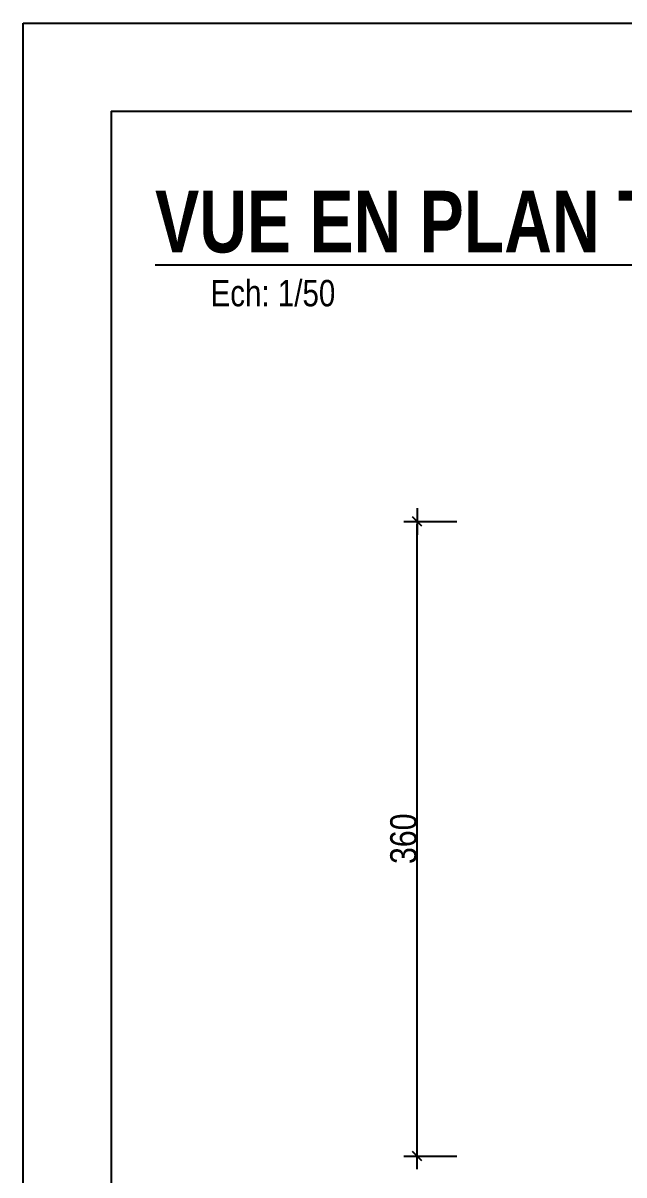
# Model space of a CAD drawing. Header units: centimetres. Extents: x 16433 to 114398, y -50094 to -12305.
# Drawn here: x 48609 to 48950, y -43597 to -42944 of the extents above; entities that cross this region are included whole.
import ezdxf
from ezdxf.enums import TextEntityAlignment as Align

# ---------------------------------------------------------------- set-up
doc = ezdxf.new("R2010")
doc.units = ezdxf.units.CM
doc.header["$LTSCALE"] = 0.5
doc.layers.get('DEFPOINTS').update_dxf_attribs({"linetype": 'CONTINUOUS'})
for name, color, linetype in [('01_fenetres', 171, 'CONTINUOUS'), ('01_linteaux', 2, 'CONTINUOUS'), ('01_texte', 230, 'CONTINUOUS'), ('AA_COTES', 2, 'CONTINUOUS')]:
    doc.layers.add(name, color=color, linetype=linetype)
doc.styles.add('impact', font='impact.ttf')
doc.styles.add('MATTE_TXT', font='arial.ttf')
doc.styles.add('STYLE2', font='ARIALN.TTF')
doc.dimstyles.new('JB50', dxfattribs={"dimscale": 0.1, "dimtxt": 150, "dimasz": 15, "dimexe": 0.1, "dimexo": 0.1, "dimgap": 0.09, "dimtad": 1, "dimdec": 1, "dimdsep": 46, "dimtxsty": 'STYLE2', "dimblk1": 'BOND_G', "dimblk2": 'BOND_D', "dimsah": 1, "dimcen": 1.5, "dimdle": 0.01, "dimse1": 1, "dimse2": 1, "dimclrd": 4, "dimclre": 2, "dimclrt": 6, "dimazin": 2, "dimtfac": 2.333333, "dimtdec": 1, "dimtix": 1, "dimtmove": 2, "dimatfit": 3, "dimldrblk": 'BOND_G', "dimfxl": 1, "dimtolj": 1, "dimtzin": 0, "dimarcsym": 0})

# ---------------------------------------------------------------- blocks, each defined once
blk = doc.blocks.new('BOND_G')
at = {"layer": 'AA_COTES', "color": 0}
for p, q in [((0, -5), (0, 15)), ((5, 0), (-5, 0)), ((1.77, 1.77), (-1.77, -1.77))]:
    blk.add_line(p, q, dxfattribs=at)
blk = doc.blocks.new('BOND_D')
at = {"layer": 'AA_COTES', "color": 0}
for p, q in [((0, 5), (0, -15)), ((5, 0), (-5, 0)), ((-1.77, -1.77), (1.77, 1.77))]:
    blk.add_line(p, q, dxfattribs=at)
blk = doc.blocks.new('*D4518')
at = {"layer": '01_linteaux', "color": 4, "lineweight": -2, "ltscale": 2, "transparency": 16777216}
blk.add_line((48832.43, -43585.17), (48832.43, -43228.17), dxfattribs=at)
at = {"layer": 'DEFPOINTS', "color": 0, "ltscale": 2}
for p in [(48832.43, -43226.67), (48885.69, -43226.67), (48885.69, -43586.67)]:
    blk.add_point(p, dxfattribs=at)
at = {"layer": '01_linteaux', "color": 4, "lineweight": -2, "ltscale": 2, "transparency": 16777216, "xscale": 1.5, "yscale": 1.5, "zscale": 1.5}
for name, p, rotation in [('BOND_D', (48832.43, -43226.67), 90), ('BOND_G', (48832.43, -43586.67), 270)]:
    blk.add_blockref(name, p, dxfattribs=dict(at, rotation=rotation))
at = {"layer": '01_linteaux', "color": 6, "ltscale": 2, "transparency": 16777216, "insert": (48824.76, -43406.67), "char_height": 15, "attachment_point": 5, "rotation": 90, "style": 'STYLE2'}
blk.add_mtext('\\A1;360', dxfattribs=at)

msp = doc.modelspace()

# ---------------------------------------------------------------- linework, layer by layer
at = {"layer": '01_fenetres', "ltscale": 30}
for q in [(48658.71, -44378.884), (50658.71, -42993.884)]:
    msp.add_line((48658.71, -42993.884), q, dxfattribs=at)
at = {"layer": '01_texte', "ltscale": 30}
for p, q in [((48608.71, -42943.884), (49658.71, -42943.884)), ((48608.71, -42943.884), (50703.71, -42943.884)), ((48608.71, -44428.884), (48608.71, -42943.884))]:
    msp.add_line(p, q, dxfattribs=at)

# ---------------------------------------------------------------- texts
at = {"layer": '01_texte', "style": 'impact'}
msp.add_text('%%UVUE EN PLAN TOITURE', height=35, dxfattribs=at).set_placement((48897.469, -43084.56), align=Align.BOTTOM_CENTER)
at = {"layer": '01_texte', "style": 'MATTE_TXT', "width": 0.8}
msp.add_text('Ech: 1/50', height=15, dxfattribs=at).set_placement((48750.586, -43109.12), align=Align.BOTTOM_CENTER)

# ---------------------------------------------------------------- dimensions: what is measured, and where the dimension line sits
at = {"layer": '01_linteaux', "ltscale": 2}
dim = msp.add_linear_dim(base=(48832.427, -43226.669), p1=(48885.686, -43586.669), p2=(48885.686, -43226.669), angle=90, dimstyle='JB50', dxfattribs=at)
dim.commit()
dim.dimension.update_dxf_attribs({"geometry": '*D4518', "text_midpoint": (48824.759, -43406.669)})

doc.saveas('drawing.dxf')
